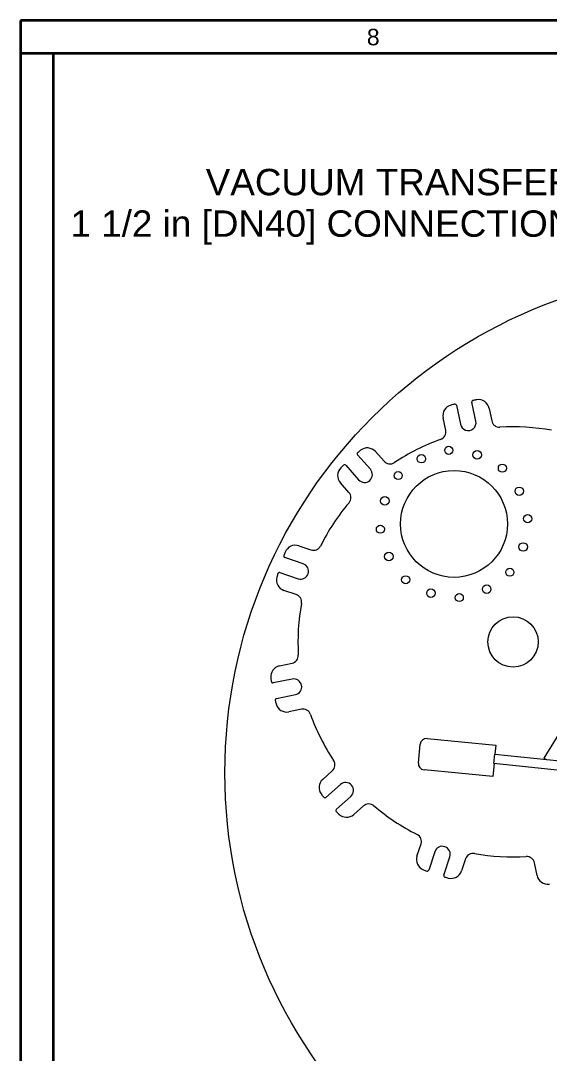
# Model space of a CAD drawing. Header units: inches. Extents: x 17 to 469, y 7 to 301.
# Drawn here: x 17.5 to 59.6, y 218.8 to 301 of the extents above; entities that cross this region are included whole.
import ezdxf

# ---------------------------------------------------------------- set-up
doc = ezdxf.new("R2010")
doc.units = ezdxf.units.IN
doc.header["$LTSCALE"] = 14
doc.header["$MEASUREMENT"] = 0
doc.layers.get('0').update_dxf_attribs({"lineweight": 25})
for name, color, linetype, lineweight in [('Border', 7, 'Continuous', 35), ('Symbol (ANSI)', 7, 'Continuous', 25), ('Visible', 7, 'Continuous', 18)]:
    doc.layers.add(name, color=color, linetype=linetype, lineweight=lineweight)
doc.styles.add('MEMCOR Medium', font='arial.ttf')
doc.styles.add('Standard A-B-C', font='arial.ttf')
doc.dimstyles.new('Default (ANSI)$7', dxfattribs={"dimscale": 14, "dimtxt": 0.15, "dimasz": 0.098425, "dimexe": 0.125, "dimexo": 0.0625, "dimgap": 0.031496, "dimtad": 0, "dimtih": 1, "dimtoh": 1, "dimdec": 4, "dimrnd": 1e-08, "dimzin": 3, "dimdsep": 46, "dimlunit": 5, "dimtxsty": 'MEMCOR Medium', "dimcen": 0.09, "dimdle": 0.393701, "dimclrd": 256, "dimclre": 256, "dimclrt": 256, "dimadec": 0, "dimazin": 1, "dimtfac": 0.8, "dimtofl": 0, "dimtmove": 0, "dimatfit": 3, "dimfxl": 1, "dimfrac": 1, "dimtolj": 1, "dimtzin": 4, "dimlwd": -1, "dimlwe": -1, "dimarcsym": 0})

# ---------------------------------------------------------------- blocks, each defined once
blk = doc.blocks.new('Borders 22x34_D')
at = {"layer": 'Border'}
for p, q in [((33.5, 21.5), (1.25, 21.5)), ((1.25, 21.5), (1.25, 0.5)), ((33.3125, 21.3125), (1.25, 21.3125)), ((1.4375, 0.5), (1.4375, 21.3125))]:
    blk.add_line(p, q, dxfattribs=at)
at = {"layer": 'Border', "insert": (3.2539, 21.4062), "char_height": 0.094, "attachment_point": 5, "style": 'Standard A-B-C'}
blk.add_mtext('\\fArial|b0|i0;{\\H0.0940;8}', dxfattribs=at)

msp = doc.modelspace()

# ---------------------------------------------------------------- linework, layer by layer
at = {"layer": 'Visible'}
for p, q in [((53.71979, 269.12245), (53.41033, 270.63152)), ((52.17602, 270.3784), (52.48548, 268.86933)), ((54.7782, 270.13382), (54.98312, 269.13455)), ((51.31936, 268.38323), (51.11444, 269.3825)), ((45.32739, 265.28656), (44.30485, 266.43872)), ((45.73831, 266.69163), (46.41541, 265.9287)), ((43.36246, 265.60236), (44.385, 264.45019)), ((43.61817, 263.44615), (42.94107, 264.20909)), ((39.63063, 259.19067), (40.59849, 258.8685)), ((39.9773, 257.76838), (38.51568, 258.25491)), ((38.11773, 257.0594), (39.57935, 256.57287)), ((39.41727, 255.31993), (38.44942, 255.6421)), ((66.04867, 253.5987), (59.13405, 242.29602)), ((38.09171, 249.6408), (39.09098, 249.84572)), ((39.10308, 248.5824), (37.59401, 248.27293)), ((37.84713, 247.03862), (39.3562, 247.34808)), ((39.84231, 246.18196), (38.84304, 245.97704)), ((49.14543, 241.89994), (49.28808, 243.39315)), ((49.14543, 241.89994), (49.28808, 243.39315)), ((49.83336, 243.84333), (55.30844, 243.32029)), ((49.83336, 243.84333), (55.30844, 243.32029)), ((55.15966, 241.86399), (55.23745, 242.60994)), ((55.23745, 242.60994), (71.22737, 240.92055)), ((55.30844, 243.32029), (55.24055, 242.60961)), ((55.30844, 243.32029), (55.24055, 242.60961)), ((55.16922, 241.86298), (55.07069, 240.83162)), ((55.16922, 241.86298), (55.07069, 240.83162)), ((71.41312, 240.14939), (55.15966, 241.86399)), ((59.13405, 242.29602), (59.32723, 242.17784)), ((41.5339, 240.60091), (42.29684, 241.27801)), ((55.07069, 240.83162), (49.59562, 241.35466)), ((55.07069, 240.83162), (49.59562, 241.35466)), ((42.93897, 240.18999), (41.78681, 239.16745)), ((42.62318, 238.22507), (43.77534, 239.2476)), ((44.77938, 238.48077), (44.01644, 237.80367)), ((49.03487, 234.49324), (49.35704, 235.46109)), ((50.45716, 234.8399), (49.97062, 233.37828)), ((51.16613, 232.98033), (51.65266, 234.44195)), ((52.9056, 234.27988), (52.58343, 233.31202)), ((58.58473, 232.95432), (58.37981, 233.95359))]:
    msp.add_line(p, q, dxfattribs=at)
for centre, radius in [((73.75073, 241.12041), 40), ((49.38263, 266.12654), 0.3405), ((51.56292, 266.79366), 0.321), ((53.81582, 266.4435), 0.3405), ((55.82926, 265.37353), 0.321), ((47.54188, 264.78105), 0.321), ((51.98181, 260.9336), 4.255), ((46.47196, 262.76774), 0.3405), ((57.17476, 263.53277), 0.3405), ((57.84188, 261.35248), 0.321), ((46.12174, 260.51471), 0.321), ((57.49162, 259.09954), 0.3405), ((46.78886, 258.33442), 0.3405), ((56.42174, 257.08614), 0.321), ((48.13436, 256.49367), 0.321), ((50.14776, 255.42379), 0.3405), ((54.58099, 255.74065), 0.3405), ((52.4007, 255.07353), 0.321), ((56.68146, 251.54407), 2.005)]:
    msp.add_circle(centre, radius, dxfattribs=at)
for centre, radius, start, end in [((53.52788, 270.65563), 0.12, 99.3698933, 191.5889217), ((56.68146, 251.54407), 19.49, 98.510331, 99.3698933), ((53.92593, 269.95905), 0.87, 11.5889217, 98.510331), ((51.96671, 269.55727), 0.87, 104.6675123, 191.5889217), ((56.68146, 251.54407), 19.49, 103.80795, 104.6675123), ((52.05846, 270.3543), 0.12, 11.5889217, 103.80795), ((53.10264, 268.99589), 0.63, 191.5889217, 11.5889217), ((55.60027, 269.26111), 0.63, 191.5889217, 273.4921719), ((50.7022, 268.25667), 0.63, 289.6856714, 11.5889217), ((56.68146, 251.54407), 17.12, 79.6856714, 93.4921719), ((56.68146, 251.54407), 17.12, 109.6856714, 123.4921719), ((44.3946, 266.51837), 0.12, 129.3698933, 221.5889217), ((56.68146, 251.54407), 19.49, 128.510331, 129.3698933), ((45.08762, 266.11414), 0.87, 41.5889217, 128.510331), ((56.68146, 251.54407), 19.49, 133.80795, 134.6675123), ((43.27271, 265.5227), 0.12, 41.5889217, 133.80795), ((46.88661, 266.34688), 0.63, 221.5889217, 303.4921719), ((43.59176, 264.78658), 0.87, 134.6675123, 221.5889217), ((44.8562, 264.86838), 0.63, 221.5889217, 41.5889217), ((43.14697, 263.02797), 0.63, 319.6856714, 41.5889217), ((56.68146, 251.54407), 17.12, 139.6856714, 153.4921719), ((39.35586, 258.3652), 0.87, 71.5889217, 158.510331), ((40.79746, 259.46625), 0.63, 251.5889217, 333.4921719), ((38.55358, 258.36877), 0.12, 159.3698933, 251.5889217), ((56.68146, 251.54407), 19.49, 158.510331, 159.3698933), ((39.77833, 257.17062), 0.63, 251.5889217, 71.5889217), ((38.72419, 256.46757), 0.87, 164.6675123, 251.5889217), ((56.68146, 251.54407), 19.49, 163.80795, 164.6675123), ((38.07983, 256.94554), 0.12, 71.5889217, 163.80795), ((39.2183, 254.72217), 0.63, 349.6856714, 71.5889217), ((56.68146, 251.54407), 17.12, 169.6856714, 183.4921719), ((38.96442, 250.46288), 0.63, 281.5889217, 3.4921719), ((38.26649, 248.78854), 0.87, 101.5889217, 188.510331), ((56.68146, 251.54407), 19.49, 188.510331, 189.3698933), ((37.5699, 248.39049), 0.12, 189.3698933, 281.5889217), ((39.22964, 247.96524), 0.63, 281.5889217, 101.5889217), ((37.87124, 246.92106), 0.12, 101.5889217, 193.80795), ((56.68146, 251.54407), 19.49, 193.80795, 194.6675123), ((38.66826, 246.82931), 0.87, 194.6675123, 281.5889217), ((39.96887, 245.56481), 0.63, 19.6856714, 101.5889217), ((56.68146, 251.54407), 17.12, 199.6856714, 213.4921719), ((49.78582, 243.3456), 0.5, 84.5430255, 174.5430255), ((49.78582, 243.3456), 0.5, 84.5430255, 174.5430255), ((41.87865, 241.74921), 0.63, 311.5889217, 33.4921719), ((49.64317, 241.85239), 0.5, 174.5430255, 264.5430255), ((49.64317, 241.85239), 0.5, 174.5430255, 264.5430255), ((42.11139, 239.95022), 0.87, 131.5889217, 218.510331), ((43.35716, 239.7188), 0.63, 311.5889217, 131.5889217), ((56.68146, 251.54407), 19.49, 218.510331, 219.3698933), ((41.70716, 239.2572), 0.12, 219.3698933, 311.5889217), ((45.19756, 238.00958), 0.63, 49.6856714, 131.5889217), ((56.68146, 251.54407), 17.12, 229.6856714, 243.4921719), ((42.70283, 238.13531), 0.12, 131.5889217, 223.80795), ((56.68146, 251.54407), 19.49, 223.80795, 224.6675123), ((43.43895, 238.45436), 0.87, 224.6675123, 311.5889217), ((48.75928, 235.66006), 0.63, 341.5889217, 63.4921719), ((51.05491, 234.64093), 0.63, 341.5889217, 161.5889208), ((49.86034, 234.21846), 0.87, 161.5889217, 248.510331), ((53.50336, 234.0809), 0.63, 79.6856714, 161.5889217), ((56.68146, 251.54407), 17.12, 259.6856714, 273.4921719), ((57.76266, 233.82703), 0.63, 11.5889217, 93.4921719), ((56.68146, 251.54407), 19.49, 248.510331, 249.3698933), ((49.85677, 233.41618), 0.12, 249.3698933, 341.5889217), ((51.27999, 232.94243), 0.12, 161.5889217, 253.80795), ((56.68146, 251.54407), 19.49, 253.80795, 254.6675123), ((51.75797, 233.5868), 0.87, 254.6675123, 341.5889217), ((59.437, 233.12909), 0.87, 191.5889217, 278.510331)]:
    msp.add_arc(centre, radius, start, end, dxfattribs=at)

# ---------------------------------------------------------------- block references
at = {"xscale": 14, "yscale": 14, "zscale": 14}
msp.add_blockref('Borders 22x34_D', (0, 0), dxfattribs=at)

# ---------------------------------------------------------------- texts
at = {"layer": 'Symbol (ANSI)', "insert": (61.55834, 289.20061), "char_height": 2.1000001, "width": 40.1048807, "attachment_point": 3, "line_spacing_factor": 0.944221, "style": 'MEMCOR Medium'}
msp.add_mtext('\\fArial|b0|i0;VACUUM TRANSFER\\P\\fArial|b0|i0;1 1/2 in [DN40] CONNECTION', dxfattribs=at)

# ---------------------------------------------------------------- leaders
at = {"layer": 'Symbol (ANSI)', "annotation_type": 0, "has_hookline": 1, "hookline_direction": 1, "text_width": 39.54475}
msp.add_leader([(82.1175, 236.49682), (63.37724, 288.15061), (61.99928, 288.15061)], dimstyle='Default (ANSI)$7', override={"dimtad": 0}, dxfattribs=at)

doc.saveas('drawing.dxf')
